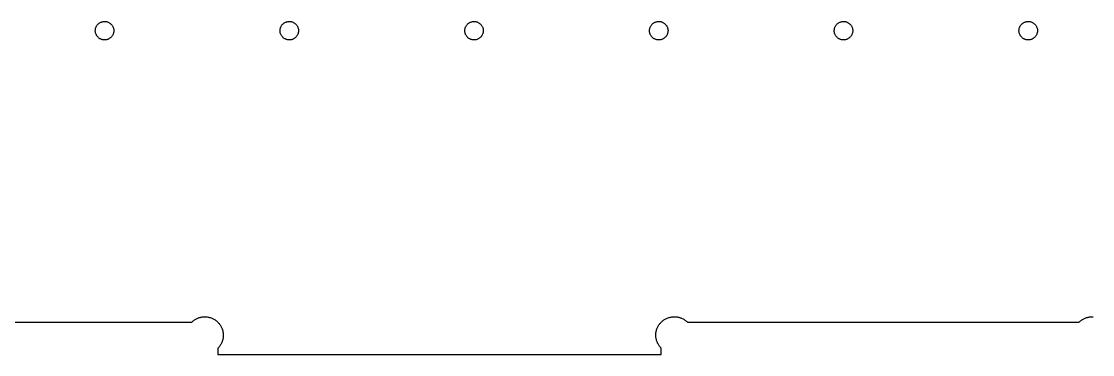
# Model space of a CAD drawing. Extents: x 0 to 96, y 0 to 48.
# Drawn here: x 72.19 to 79.44, y 23.28 to 25.53 of the extents above; entities that cross this region are included whole.
import ezdxf

# ---------------------------------------------------------------- set-up
doc = ezdxf.new("R2010")
doc.units = 0
doc.layers.add('Layer_1', color=7, linetype='CONTINUOUS')

msp = doc.modelspace()

# ---------------------------------------------------------------- linework, layer by layer
at = {"layer": 'Layer_1', "color": 7}
for p, q in [((72.713823, 25.510319), (72.716579, 25.512879)), ((72.716579, 25.512879), (72.719729, 25.515201)), ((72.719729, 25.515201), (72.723272, 25.517367)), ((72.723272, 25.517367), (72.726422, 25.519296)), ((72.726422, 25.519296), (72.729964, 25.520989)), ((72.729964, 25.520989), (72.733902, 25.522484)), ((72.733902, 25.522484), (72.737446, 25.523706)), ((72.737446, 25.523706), (72.741382, 25.524728)), ((72.741382, 25.524729), (72.745319, 25.525518)), ((72.745319, 25.525517), (72.748862, 25.526028)), ((72.748862, 25.526028), (72.7528, 25.526339)), ((72.7528, 25.526343), (72.756737, 25.526343)), ((72.756737, 25.526382), (72.760673, 25.526182)), ((72.760673, 25.526186), (72.764611, 25.525708)), ((72.764611, 25.525713), (72.768548, 25.525002)), ((72.768548, 25.525004), (72.772484, 25.524093)), ((72.772484, 25.524099), (72.776028, 25.522918)), ((72.776028, 25.522918), (72.779964, 25.5215)), ((72.779964, 25.5215), (72.783508, 25.519887)), ((72.783508, 25.519887), (72.786658, 25.517997)), ((72.786658, 25.517997), (72.790201, 25.515949)), ((72.790201, 25.515949), (72.793351, 25.513666)), ((72.793351, 25.513666), (72.7965, 25.511186)), ((73.963823, 25.510319), (73.966579, 25.512879)), ((73.966579, 25.512879), (73.969729, 25.515201)), ((73.969729, 25.515201), (73.973272, 25.517367)), ((73.973272, 25.517367), (73.976422, 25.519296)), ((73.976422, 25.519296), (73.979964, 25.520989)), ((73.979964, 25.520989), (73.983902, 25.522484)), ((73.983902, 25.522484), (73.987446, 25.523706)), ((73.987446, 25.523706), (73.991382, 25.524728)), ((73.991382, 25.524729), (73.995319, 25.525518)), ((73.995319, 25.525517), (73.998862, 25.526028)), ((73.998862, 25.526028), (74.0028, 25.526339)), ((74.0028, 25.526343), (74.006737, 25.526343)), ((74.006737, 25.526382), (74.010673, 25.526182)), ((74.010673, 25.526186), (74.014611, 25.525708)), ((74.014611, 25.525713), (74.018548, 25.525002)), ((74.018548, 25.525004), (74.022484, 25.524093)), ((74.022484, 25.524099), (74.026028, 25.522918)), ((74.026028, 25.522918), (74.029964, 25.5215)), ((74.029964, 25.5215), (74.033508, 25.519887)), ((74.033508, 25.519887), (74.036658, 25.517997)), ((74.036658, 25.517997), (74.040201, 25.515949)), ((74.040201, 25.515949), (74.043351, 25.513666)), ((74.043351, 25.513666), (74.0465, 25.511186)), ((75.213823, 25.510319), (75.216579, 25.512879)), ((75.216579, 25.512879), (75.219729, 25.515201)), ((75.219729, 25.515201), (75.223272, 25.517367)), ((75.223272, 25.517367), (75.226422, 25.519296)), ((75.226422, 25.519296), (75.229964, 25.520989)), ((75.229964, 25.520989), (75.233902, 25.522484)), ((75.233902, 25.522484), (75.237446, 25.523706)), ((75.237446, 25.523706), (75.241382, 25.524728)), ((75.241382, 25.524729), (75.245319, 25.525518)), ((75.245319, 25.525517), (75.248862, 25.526028)), ((75.248862, 25.526028), (75.2528, 25.526339)), ((75.2528, 25.526343), (75.256737, 25.526343)), ((75.256737, 25.526382), (75.260673, 25.526182)), ((75.260673, 25.526186), (75.264611, 25.525708)), ((75.264611, 25.525713), (75.268548, 25.525002)), ((75.268548, 25.525004), (75.272484, 25.524093)), ((75.272484, 25.524099), (75.276028, 25.522918)), ((75.276028, 25.522918), (75.279964, 25.5215)), ((75.279964, 25.5215), (75.283508, 25.519887)), ((75.283508, 25.519887), (75.286658, 25.517997)), ((75.286658, 25.517997), (75.290201, 25.515949)), ((75.290201, 25.515949), (75.293351, 25.513666)), ((75.293351, 25.513666), (75.2965, 25.511186)), ((76.463823, 25.510319), (76.466579, 25.512879)), ((76.466579, 25.512879), (76.469729, 25.515201)), ((76.469729, 25.515201), (76.473272, 25.517367)), ((76.473272, 25.517367), (76.476422, 25.519296)), ((76.476422, 25.519296), (76.479964, 25.520989)), ((76.479964, 25.520989), (76.483902, 25.522484)), ((76.483902, 25.522484), (76.487446, 25.523706)), ((76.487446, 25.523706), (76.491382, 25.524728)), ((76.491382, 25.524729), (76.495319, 25.525518)), ((76.495319, 25.525517), (76.498862, 25.526028)), ((76.498862, 25.526028), (76.5028, 25.526339)), ((76.5028, 25.526343), (76.506737, 25.526343)), ((76.506737, 25.526382), (76.510673, 25.526182)), ((76.510673, 25.526186), (76.514611, 25.525708)), ((76.514611, 25.525713), (76.518548, 25.525002)), ((76.518548, 25.525004), (76.522484, 25.524093)), ((76.522484, 25.524099), (76.526028, 25.522918)), ((76.526028, 25.522918), (76.529964, 25.5215)), ((76.529964, 25.5215), (76.533508, 25.519887)), ((76.533508, 25.519887), (76.536658, 25.517997)), ((76.536658, 25.517997), (76.540201, 25.515949)), ((76.540201, 25.515949), (76.543351, 25.513666)), ((76.543351, 25.513666), (76.5465, 25.511186)), ((77.713823, 25.510319), (77.716579, 25.512879)), ((77.716579, 25.512879), (77.719729, 25.515201)), ((77.719729, 25.515201), (77.723272, 25.517367)), ((77.723272, 25.517367), (77.726422, 25.519296)), ((77.726422, 25.519296), (77.729964, 25.520989)), ((77.729964, 25.520989), (77.733902, 25.522484)), ((77.733902, 25.522484), (77.737446, 25.523706)), ((77.737446, 25.523706), (77.741382, 25.524728)), ((77.741382, 25.524729), (77.745319, 25.525518)), ((77.745319, 25.525517), (77.748862, 25.526028)), ((77.748862, 25.526028), (77.7528, 25.526339)), ((77.7528, 25.526343), (77.756737, 25.526343)), ((77.756737, 25.526382), (77.760673, 25.526182)), ((77.760673, 25.526186), (77.764611, 25.525708)), ((77.764611, 25.525713), (77.768548, 25.525002)), ((77.768548, 25.525004), (77.772484, 25.524093)), ((77.772484, 25.524099), (77.776028, 25.522918)), ((77.776028, 25.522918), (77.779964, 25.5215)), ((77.779964, 25.5215), (77.783508, 25.519887)), ((77.783508, 25.519887), (77.786658, 25.517997)), ((77.786658, 25.517997), (77.790201, 25.515949)), ((77.790201, 25.515949), (77.793351, 25.513666)), ((77.793351, 25.513666), (77.7965, 25.511186)), ((78.963823, 25.510319), (78.966579, 25.512879)), ((78.966579, 25.512879), (78.969729, 25.515201)), ((78.969729, 25.515201), (78.973272, 25.517367)), ((78.973272, 25.517367), (78.976422, 25.519296)), ((78.976422, 25.519296), (78.979964, 25.520989)), ((78.979964, 25.520989), (78.983902, 25.522484)), ((78.983902, 25.522484), (78.987446, 25.523706)), ((78.987446, 25.523706), (78.991382, 25.524728)), ((78.991382, 25.524729), (78.995319, 25.525518)), ((78.995319, 25.525517), (78.998862, 25.526028)), ((78.998862, 25.526028), (79.0028, 25.526339)), ((79.0028, 25.526343), (79.006737, 25.526343)), ((79.006737, 25.526382), (79.010673, 25.526182)), ((79.010673, 25.526186), (79.014611, 25.525708)), ((79.014611, 25.525713), (79.018548, 25.525002)), ((79.018548, 25.525004), (79.022484, 25.524093)), ((79.022484, 25.524099), (79.026028, 25.522918)), ((79.026028, 25.522918), (79.029964, 25.5215)), ((79.029964, 25.5215), (79.033508, 25.519887)), ((79.033508, 25.519887), (79.036658, 25.517997)), ((79.036658, 25.517997), (79.040201, 25.515949)), ((79.040201, 25.515949), (79.043351, 25.513666)), ((79.043351, 25.513666), (79.0465, 25.511186)), ((72.692957, 25.465201), (72.693346, 25.469099)), ((72.692957, 25.461264), (72.692957, 25.465201)), ((72.693351, 25.457367), (72.692962, 25.461264)), ((72.693351, 25.469099), (72.69374, 25.473036)), ((72.693744, 25.453469), (72.693356, 25.457367)), ((72.694532, 25.449611), (72.693743, 25.453469)), ((72.693744, 25.473036), (72.694533, 25.476894)), ((72.694532, 25.476894), (72.695321, 25.480713)), ((72.695713, 25.445831), (72.694532, 25.449611)), ((72.695319, 25.480713), (72.6965, 25.484453)), ((72.696894, 25.442091), (72.695713, 25.445831)), ((72.6965, 25.484453), (72.698076, 25.488114)), ((72.698469, 25.438469), (72.696894, 25.442091)), ((72.698076, 25.488114), (72.69965, 25.491698)), ((72.69965, 25.491698), (72.701619, 25.495122)), ((72.701619, 25.495122), (72.703587, 25.498469)), ((72.703587, 25.498469), (72.705949, 25.501658)), ((72.705949, 25.501658), (72.708311, 25.504729)), ((72.708311, 25.504729), (72.711068, 25.507602)), ((72.711068, 25.507602), (72.713823, 25.510319)), ((72.7965, 25.511186), (72.799257, 25.508548)), ((72.799257, 25.508548), (72.802012, 25.505713)), ((72.802012, 25.505713), (72.804374, 25.502721)), ((72.804374, 25.502721), (72.806737, 25.499571)), ((72.806737, 25.499571), (72.809099, 25.496264)), ((72.809099, 25.496264), (72.811068, 25.492839)), ((72.811068, 25.492839), (72.812642, 25.489296)), ((72.812642, 25.489296), (72.814217, 25.485673)), ((72.814611, 25.443351), (72.813036, 25.43965)), ((72.814217, 25.485673), (72.815398, 25.481933)), ((72.815792, 25.447091), (72.814611, 25.443351)), ((72.815398, 25.481933), (72.816579, 25.478154)), ((72.816579, 25.45091), (72.81579, 25.447091)), ((72.817367, 25.454768), (72.816578, 25.45091)), ((72.816579, 25.478154), (72.817368, 25.474296)), ((72.817367, 25.474296), (72.817756, 25.470438)), ((72.81776, 25.458666), (72.817371, 25.454768)), ((72.81776, 25.470438), (72.818149, 25.4665)), ((72.818154, 25.462563), (72.817766, 25.458666)), ((72.818154, 25.4665), (72.818154, 25.462563)), ((73.942957, 25.465201), (73.943346, 25.469099)), ((73.942957, 25.461264), (73.942957, 25.465201)), ((73.943351, 25.457367), (73.942962, 25.461264)), ((73.943351, 25.469099), (73.94374, 25.473036)), ((73.943744, 25.453469), (73.943356, 25.457367)), ((73.944532, 25.449611), (73.943743, 25.453469)), ((73.943744, 25.473036), (73.944533, 25.476894)), ((73.944532, 25.476894), (73.945321, 25.480713)), ((73.945713, 25.445831), (73.944532, 25.449611)), ((73.945319, 25.480713), (73.9465, 25.484453)), ((73.946894, 25.442091), (73.945713, 25.445831)), ((73.9465, 25.484453), (73.948076, 25.488114)), ((73.948469, 25.438469), (73.946894, 25.442091)), ((73.948076, 25.488114), (73.94965, 25.491698)), ((73.94965, 25.491698), (73.951619, 25.495122)), ((73.951619, 25.495122), (73.953587, 25.498469)), ((73.953587, 25.498469), (73.955949, 25.501658)), ((73.955949, 25.501658), (73.958311, 25.504729)), ((73.958311, 25.504729), (73.961068, 25.507602)), ((73.961068, 25.507602), (73.963823, 25.510319)), ((74.0465, 25.511186), (74.049257, 25.508548)), ((74.049257, 25.508548), (74.052012, 25.505713)), ((74.052012, 25.505713), (74.054374, 25.502721)), ((74.054374, 25.502721), (74.056737, 25.499571)), ((74.056737, 25.499571), (74.059099, 25.496264)), ((74.059099, 25.496264), (74.061068, 25.492839)), ((74.061068, 25.492839), (74.062642, 25.489296)), ((74.062642, 25.489296), (74.064217, 25.485673)), ((74.064611, 25.443351), (74.063036, 25.43965)), ((74.064217, 25.485673), (74.065398, 25.481933)), ((74.065792, 25.447091), (74.064611, 25.443351)), ((74.065398, 25.481933), (74.066579, 25.478154)), ((74.066579, 25.45091), (74.06579, 25.447091)), ((74.067367, 25.454768), (74.066578, 25.45091)), ((74.066579, 25.478154), (74.067368, 25.474296)), ((74.067367, 25.474296), (74.067756, 25.470438)), ((74.06776, 25.458666), (74.067371, 25.454768)), ((74.06776, 25.470438), (74.068149, 25.4665)), ((74.068154, 25.462563), (74.067766, 25.458666)), ((74.068154, 25.4665), (74.068154, 25.462563)), ((75.192957, 25.465201), (75.193346, 25.469099)), ((75.192957, 25.461264), (75.192957, 25.465201)), ((75.193351, 25.457367), (75.192962, 25.461264)), ((75.193351, 25.469099), (75.19374, 25.473036)), ((75.193744, 25.453469), (75.193356, 25.457367)), ((75.194532, 25.449611), (75.193743, 25.453469)), ((75.193744, 25.473036), (75.194533, 25.476894)), ((75.194532, 25.476894), (75.195321, 25.480713)), ((75.195713, 25.445831), (75.194532, 25.449611)), ((75.195319, 25.480713), (75.1965, 25.484453)), ((75.196894, 25.442091), (75.195713, 25.445831)), ((75.1965, 25.484453), (75.198076, 25.488114)), ((75.198469, 25.438469), (75.196894, 25.442091)), ((75.198076, 25.488114), (75.19965, 25.491698)), ((75.19965, 25.491698), (75.201619, 25.495122)), ((75.201619, 25.495122), (75.203587, 25.498469)), ((75.203587, 25.498469), (75.205949, 25.501658)), ((75.205949, 25.501658), (75.208311, 25.504729)), ((75.208311, 25.504729), (75.211068, 25.507602)), ((75.211068, 25.507602), (75.213823, 25.510319)), ((75.2965, 25.511186), (75.299257, 25.508548)), ((75.299257, 25.508548), (75.302012, 25.505713)), ((75.302012, 25.505713), (75.304374, 25.502721)), ((75.304374, 25.502721), (75.306737, 25.499571)), ((75.306737, 25.499571), (75.309099, 25.496264)), ((75.309099, 25.496264), (75.311068, 25.492839)), ((75.311068, 25.492839), (75.312642, 25.489296)), ((75.312642, 25.489296), (75.314217, 25.485673)), ((75.314611, 25.443351), (75.313036, 25.43965)), ((75.314217, 25.485673), (75.315398, 25.481933)), ((75.315792, 25.447091), (75.314611, 25.443351)), ((75.315398, 25.481933), (75.316579, 25.478154)), ((75.316579, 25.45091), (75.31579, 25.447091)), ((75.317367, 25.454768), (75.316578, 25.45091)), ((75.316579, 25.478154), (75.317368, 25.474296)), ((75.317367, 25.474296), (75.317756, 25.470438)), ((75.31776, 25.458666), (75.317371, 25.454768)), ((75.31776, 25.470438), (75.318149, 25.4665)), ((75.318154, 25.462563), (75.317766, 25.458666)), ((75.318154, 25.4665), (75.318154, 25.462563)), ((76.442957, 25.465201), (76.443346, 25.469099)), ((76.442957, 25.461264), (76.442957, 25.465201)), ((76.443351, 25.457367), (76.442962, 25.461264)), ((76.443351, 25.469099), (76.44374, 25.473036)), ((76.443744, 25.453469), (76.443356, 25.457367)), ((76.444532, 25.449611), (76.443743, 25.453469)), ((76.443744, 25.473036), (76.444533, 25.476894)), ((76.444532, 25.476894), (76.445321, 25.480713)), ((76.445713, 25.445831), (76.444532, 25.449611)), ((76.445319, 25.480713), (76.4465, 25.484453)), ((76.446894, 25.442091), (76.445713, 25.445831)), ((76.4465, 25.484453), (76.448076, 25.488114)), ((76.448469, 25.438469), (76.446894, 25.442091)), ((76.448076, 25.488114), (76.44965, 25.491698)), ((76.44965, 25.491698), (76.451619, 25.495122)), ((76.451619, 25.495122), (76.453587, 25.498469)), ((76.453587, 25.498469), (76.455949, 25.501658)), ((76.455949, 25.501658), (76.458311, 25.504729)), ((76.458311, 25.504729), (76.461068, 25.507602)), ((76.461068, 25.507602), (76.463823, 25.510319)), ((76.5465, 25.511186), (76.549257, 25.508548)), ((76.549257, 25.508548), (76.552012, 25.505713)), ((76.552012, 25.505713), (76.554374, 25.502721)), ((76.554374, 25.502721), (76.556737, 25.499571)), ((76.556737, 25.499571), (76.559099, 25.496264)), ((76.559099, 25.496264), (76.561068, 25.492839)), ((76.561068, 25.492839), (76.562642, 25.489296)), ((76.562642, 25.489296), (76.564217, 25.485673)), ((76.564611, 25.443351), (76.563036, 25.43965)), ((76.564217, 25.485673), (76.565398, 25.481933)), ((76.565792, 25.447091), (76.564611, 25.443351)), ((76.565398, 25.481933), (76.566579, 25.478154)), ((76.566579, 25.45091), (76.56579, 25.447091)), ((76.567367, 25.454768), (76.566578, 25.45091)), ((76.566579, 25.478154), (76.567368, 25.474296)), ((76.567367, 25.474296), (76.567756, 25.470438)), ((76.56776, 25.458666), (76.567371, 25.454768)), ((76.56776, 25.470438), (76.568149, 25.4665)), ((76.568154, 25.462563), (76.567766, 25.458666)), ((76.568154, 25.4665), (76.568154, 25.462563)), ((77.692957, 25.465201), (77.693346, 25.469099)), ((77.692957, 25.461264), (77.692957, 25.465201)), ((77.693351, 25.457367), (77.692962, 25.461264)), ((77.693351, 25.469099), (77.69374, 25.473036)), ((77.693744, 25.453469), (77.693356, 25.457367)), ((77.694532, 25.449611), (77.693743, 25.453469)), ((77.693744, 25.473036), (77.694533, 25.476894)), ((77.694532, 25.476894), (77.695321, 25.480713)), ((77.695713, 25.445831), (77.694532, 25.449611)), ((77.695319, 25.480713), (77.6965, 25.484453)), ((77.696894, 25.442091), (77.695713, 25.445831)), ((77.6965, 25.484453), (77.698076, 25.488114)), ((77.698469, 25.438469), (77.696894, 25.442091)), ((77.698076, 25.488114), (77.69965, 25.491698)), ((77.69965, 25.491698), (77.701619, 25.495122)), ((77.701619, 25.495122), (77.703587, 25.498469)), ((77.703587, 25.498469), (77.705949, 25.501658)), ((77.705949, 25.501658), (77.708311, 25.504729)), ((77.708311, 25.504729), (77.711068, 25.507602)), ((77.711068, 25.507602), (77.713823, 25.510319)), ((77.7965, 25.511186), (77.799257, 25.508548)), ((77.799257, 25.508548), (77.802012, 25.505713)), ((77.802012, 25.505713), (77.804374, 25.502721)), ((77.804374, 25.502721), (77.806737, 25.499571)), ((77.806737, 25.499571), (77.809099, 25.496264)), ((77.809099, 25.496264), (77.811068, 25.492839)), ((77.811068, 25.492839), (77.812642, 25.489296)), ((77.812642, 25.489296), (77.814217, 25.485673)), ((77.814611, 25.443351), (77.813036, 25.43965)), ((77.814217, 25.485673), (77.815398, 25.481933)), ((77.815792, 25.447091), (77.814611, 25.443351)), ((77.815398, 25.481933), (77.816579, 25.478154)), ((77.816579, 25.45091), (77.81579, 25.447091)), ((77.817367, 25.454768), (77.816578, 25.45091)), ((77.816579, 25.478154), (77.817368, 25.474296)), ((77.817367, 25.474296), (77.817756, 25.470438)), ((77.81776, 25.458666), (77.817371, 25.454768)), ((77.81776, 25.470438), (77.818149, 25.4665)), ((77.818154, 25.462563), (77.817766, 25.458666)), ((77.818154, 25.4665), (77.818154, 25.462563)), ((78.942957, 25.465201), (78.943346, 25.469099)), ((78.942957, 25.461264), (78.942957, 25.465201)), ((78.943351, 25.457367), (78.942962, 25.461264)), ((78.943351, 25.469099), (78.94374, 25.473036)), ((78.943744, 25.453469), (78.943356, 25.457367)), ((78.944532, 25.449611), (78.943743, 25.453469)), ((78.943744, 25.473036), (78.944533, 25.476894)), ((78.944532, 25.476894), (78.945321, 25.480713)), ((78.945713, 25.445831), (78.944532, 25.449611)), ((78.945319, 25.480713), (78.9465, 25.484453)), ((78.946894, 25.442091), (78.945713, 25.445831)), ((78.9465, 25.484453), (78.948076, 25.488114)), ((78.948469, 25.438469), (78.946894, 25.442091)), ((78.948076, 25.488114), (78.94965, 25.491698)), ((78.94965, 25.491698), (78.951619, 25.495122)), ((78.951619, 25.495122), (78.953587, 25.498469)), ((78.953587, 25.498469), (78.955949, 25.501658)), ((78.955949, 25.501658), (78.958311, 25.504729)), ((78.958311, 25.504729), (78.961068, 25.507602)), ((78.961068, 25.507602), (78.963823, 25.510319)), ((79.0465, 25.511186), (79.049257, 25.508548)), ((79.049257, 25.508548), (79.052012, 25.505713)), ((79.052012, 25.505713), (79.054374, 25.502721)), ((79.054374, 25.502721), (79.056737, 25.499571)), ((79.056737, 25.499571), (79.059099, 25.496264)), ((79.059099, 25.496264), (79.061068, 25.492839)), ((79.061068, 25.492839), (79.062642, 25.489296)), ((79.062642, 25.489296), (79.064217, 25.485673)), ((79.064611, 25.443351), (79.063036, 25.43965)), ((79.064217, 25.485673), (79.065398, 25.481933)), ((79.065792, 25.447091), (79.064611, 25.443351)), ((79.065398, 25.481933), (79.066579, 25.478154)), ((79.066579, 25.45091), (79.06579, 25.447091)), ((79.067367, 25.454768), (79.066578, 25.45091)), ((79.066579, 25.478154), (79.067368, 25.474296)), ((79.067367, 25.474296), (79.067756, 25.470438)), ((79.06776, 25.458666), (79.067371, 25.454768)), ((79.06776, 25.470438), (79.068149, 25.4665)), ((79.068154, 25.462563), (79.067766, 25.458666)), ((79.068154, 25.4665), (79.068154, 25.462563)), ((72.700043, 25.434926), (72.698469, 25.438469)), ((72.702012, 25.4315), (72.700043, 25.434926)), ((72.704374, 25.428232), (72.702012, 25.4315)), ((72.706737, 25.425083), (72.704374, 25.428232)), ((72.709099, 25.422051), (72.706737, 25.425083)), ((72.711854, 25.419217), (72.709099, 25.422051)), ((72.714611, 25.416579), (72.711854, 25.419217)), ((72.71776, 25.414099), (72.714611, 25.416579)), ((72.72091, 25.411816), (72.71776, 25.414099)), ((72.724453, 25.409768), (72.72091, 25.411816)), ((72.727603, 25.407918), (72.724453, 25.409768)), ((72.731146, 25.406264), (72.727603, 25.407918)), ((72.735083, 25.404847), (72.731146, 25.406264)), ((72.738627, 25.403706), (72.735083, 25.404847)), ((72.742563, 25.40276), (72.738627, 25.403704)), ((72.7465, 25.402051), (72.742563, 25.402762)), ((72.750438, 25.401619), (72.7465, 25.402052)), ((72.754374, 25.401421), (72.750438, 25.401621)), ((72.758311, 25.401461), (72.754374, 25.401461)), ((72.762249, 25.401737), (72.758311, 25.401459)), ((72.765792, 25.402249), (72.762249, 25.401738)), ((72.769729, 25.403036), (72.765792, 25.402247)), ((72.773666, 25.40406), (72.769729, 25.403038)), ((72.777209, 25.405319), (72.773666, 25.40406)), ((72.781146, 25.406776), (72.777209, 25.405319)), ((72.784689, 25.408508), (72.781146, 25.406776)), ((72.787839, 25.410438), (72.784689, 25.408508)), ((72.791382, 25.412563), (72.787839, 25.410438)), ((72.794532, 25.414926), (72.791382, 25.412563)), ((72.797288, 25.417446), (72.794532, 25.414926)), ((72.800043, 25.420162), (72.797288, 25.417446)), ((72.8028, 25.423036), (72.800043, 25.420162)), ((72.805162, 25.426107), (72.8028, 25.423036)), ((72.807524, 25.429296), (72.805162, 25.426107)), ((72.809492, 25.432642), (72.807524, 25.429296)), ((72.811461, 25.436107), (72.809492, 25.432642)), ((72.813036, 25.43965), (72.811461, 25.436107)), ((73.950043, 25.434926), (73.948469, 25.438469)), ((73.952012, 25.4315), (73.950043, 25.434926)), ((73.954374, 25.428232), (73.952012, 25.4315)), ((73.956737, 25.425083), (73.954374, 25.428232)), ((73.959099, 25.422051), (73.956737, 25.425083)), ((73.961854, 25.419217), (73.959099, 25.422051)), ((73.964611, 25.416579), (73.961854, 25.419217)), ((73.96776, 25.414099), (73.964611, 25.416579)), ((73.97091, 25.411816), (73.96776, 25.414099)), ((73.974453, 25.409768), (73.97091, 25.411816)), ((73.977603, 25.407918), (73.974453, 25.409768)), ((73.981146, 25.406264), (73.977603, 25.407918)), ((73.985083, 25.404847), (73.981146, 25.406264)), ((73.988627, 25.403706), (73.985083, 25.404847)), ((73.992563, 25.40276), (73.988627, 25.403704)), ((73.9965, 25.402051), (73.992563, 25.402762)), ((74.000438, 25.401619), (73.9965, 25.402052)), ((74.004374, 25.401421), (74.000438, 25.401621)), ((74.008311, 25.401461), (74.004374, 25.401461)), ((74.012249, 25.401737), (74.008311, 25.401459)), ((74.015792, 25.402249), (74.012249, 25.401738)), ((74.019729, 25.403036), (74.015792, 25.402247)), ((74.023666, 25.40406), (74.019729, 25.403038)), ((74.027209, 25.405319), (74.023666, 25.40406)), ((74.031146, 25.406776), (74.027209, 25.405319)), ((74.034689, 25.408508), (74.031146, 25.406776)), ((74.037839, 25.410438), (74.034689, 25.408508)), ((74.041382, 25.412563), (74.037839, 25.410438)), ((74.044532, 25.414926), (74.041382, 25.412563)), ((74.047288, 25.417446), (74.044532, 25.414926)), ((74.050043, 25.420162), (74.047288, 25.417446)), ((74.0528, 25.423036), (74.050043, 25.420162)), ((74.055162, 25.426107), (74.0528, 25.423036)), ((74.057524, 25.429296), (74.055162, 25.426107)), ((74.059492, 25.432642), (74.057524, 25.429296)), ((74.061461, 25.436107), (74.059492, 25.432642)), ((74.063036, 25.43965), (74.061461, 25.436107)), ((75.200043, 25.434926), (75.198469, 25.438469)), ((75.202012, 25.4315), (75.200043, 25.434926)), ((75.204374, 25.428232), (75.202012, 25.4315)), ((75.206737, 25.425083), (75.204374, 25.428232)), ((75.209099, 25.422051), (75.206737, 25.425083)), ((75.211854, 25.419217), (75.209099, 25.422051)), ((75.214611, 25.416579), (75.211854, 25.419217)), ((75.21776, 25.414099), (75.214611, 25.416579)), ((75.22091, 25.411816), (75.21776, 25.414099)), ((75.224453, 25.409768), (75.22091, 25.411816)), ((75.227603, 25.407918), (75.224453, 25.409768)), ((75.231146, 25.406264), (75.227603, 25.407918)), ((75.235083, 25.404847), (75.231146, 25.406264)), ((75.238627, 25.403706), (75.235083, 25.404847)), ((75.242563, 25.40276), (75.238627, 25.403704)), ((75.2465, 25.402051), (75.242563, 25.402762)), ((75.250438, 25.401619), (75.2465, 25.402052)), ((75.254374, 25.401421), (75.250438, 25.401621)), ((75.258311, 25.401461), (75.254374, 25.401461)), ((75.262249, 25.401737), (75.258311, 25.401459)), ((75.265792, 25.402249), (75.262249, 25.401738)), ((75.269729, 25.403036), (75.265792, 25.402247)), ((75.273666, 25.40406), (75.269729, 25.403038)), ((75.277209, 25.405319), (75.273666, 25.40406)), ((75.281146, 25.406776), (75.277209, 25.405319)), ((75.284689, 25.408508), (75.281146, 25.406776)), ((75.287839, 25.410438), (75.284689, 25.408508)), ((75.291382, 25.412563), (75.287839, 25.410438)), ((75.294532, 25.414926), (75.291382, 25.412563)), ((75.297288, 25.417446), (75.294532, 25.414926)), ((75.300043, 25.420162), (75.297288, 25.417446)), ((75.3028, 25.423036), (75.300043, 25.420162)), ((75.305162, 25.426107), (75.3028, 25.423036)), ((75.307524, 25.429296), (75.305162, 25.426107)), ((75.309492, 25.432642), (75.307524, 25.429296)), ((75.311461, 25.436107), (75.309492, 25.432642)), ((75.313036, 25.43965), (75.311461, 25.436107)), ((76.450043, 25.434926), (76.448469, 25.438469)), ((76.452012, 25.4315), (76.450043, 25.434926)), ((76.454374, 25.428232), (76.452012, 25.4315)), ((76.456737, 25.425083), (76.454374, 25.428232)), ((76.459099, 25.422051), (76.456737, 25.425083)), ((76.461854, 25.419217), (76.459099, 25.422051)), ((76.464611, 25.416579), (76.461854, 25.419217)), ((76.46776, 25.414099), (76.464611, 25.416579)), ((76.47091, 25.411816), (76.46776, 25.414099)), ((76.474453, 25.409768), (76.47091, 25.411816)), ((76.477603, 25.407918), (76.474453, 25.409768)), ((76.481146, 25.406264), (76.477603, 25.407918)), ((76.485083, 25.404847), (76.481146, 25.406264)), ((76.488627, 25.403706), (76.485083, 25.404847)), ((76.492563, 25.40276), (76.488627, 25.403704)), ((76.4965, 25.402051), (76.492563, 25.402762)), ((76.500438, 25.401619), (76.4965, 25.402052)), ((76.504374, 25.401421), (76.500438, 25.401621)), ((76.508311, 25.401461), (76.504374, 25.401461)), ((76.512249, 25.401737), (76.508311, 25.401459)), ((76.515792, 25.402249), (76.512249, 25.401738)), ((76.519729, 25.403036), (76.515792, 25.402247)), ((76.523666, 25.40406), (76.519729, 25.403038)), ((76.527209, 25.405319), (76.523666, 25.40406)), ((76.531146, 25.406776), (76.527209, 25.405319)), ((76.534689, 25.408508), (76.531146, 25.406776)), ((76.537839, 25.410438), (76.534689, 25.408508)), ((76.541382, 25.412563), (76.537839, 25.410438)), ((76.544532, 25.414926), (76.541382, 25.412563)), ((76.547288, 25.417446), (76.544532, 25.414926)), ((76.550043, 25.420162), (76.547288, 25.417446)), ((76.5528, 25.423036), (76.550043, 25.420162)), ((76.555162, 25.426107), (76.5528, 25.423036)), ((76.557524, 25.429296), (76.555162, 25.426107)), ((76.559492, 25.432642), (76.557524, 25.429296)), ((76.561461, 25.436107), (76.559492, 25.432642)), ((76.563036, 25.43965), (76.561461, 25.436107)), ((77.700043, 25.434926), (77.698469, 25.438469)), ((77.702012, 25.4315), (77.700043, 25.434926)), ((77.704374, 25.428232), (77.702012, 25.4315)), ((77.706737, 25.425083), (77.704374, 25.428232)), ((77.709099, 25.422051), (77.706737, 25.425083)), ((77.711854, 25.419217), (77.709099, 25.422051)), ((77.714611, 25.416579), (77.711854, 25.419217)), ((77.71776, 25.414099), (77.714611, 25.416579)), ((77.72091, 25.411816), (77.71776, 25.414099)), ((77.724453, 25.409768), (77.72091, 25.411816)), ((77.727603, 25.407918), (77.724453, 25.409768)), ((77.731146, 25.406264), (77.727603, 25.407918)), ((77.735083, 25.404847), (77.731146, 25.406264)), ((77.738627, 25.403706), (77.735083, 25.404847)), ((77.742563, 25.40276), (77.738627, 25.403704)), ((77.7465, 25.402051), (77.742563, 25.402762)), ((77.750438, 25.401619), (77.7465, 25.402052)), ((77.754374, 25.401421), (77.750438, 25.401621)), ((77.758311, 25.401461), (77.754374, 25.401461)), ((77.762249, 25.401737), (77.758311, 25.401459)), ((77.765792, 25.402249), (77.762249, 25.401738)), ((77.769729, 25.403036), (77.765792, 25.402247)), ((77.773666, 25.40406), (77.769729, 25.403038)), ((77.777209, 25.405319), (77.773666, 25.40406)), ((77.781146, 25.406776), (77.777209, 25.405319)), ((77.784689, 25.408508), (77.781146, 25.406776)), ((77.787839, 25.410438), (77.784689, 25.408508)), ((77.791382, 25.412563), (77.787839, 25.410438)), ((77.794532, 25.414926), (77.791382, 25.412563)), ((77.797288, 25.417446), (77.794532, 25.414926)), ((77.800043, 25.420162), (77.797288, 25.417446)), ((77.8028, 25.423036), (77.800043, 25.420162)), ((77.805162, 25.426107), (77.8028, 25.423036)), ((77.807524, 25.429296), (77.805162, 25.426107)), ((77.809492, 25.432642), (77.807524, 25.429296)), ((77.811461, 25.436107), (77.809492, 25.432642)), ((77.813036, 25.43965), (77.811461, 25.436107)), ((78.950043, 25.434926), (78.948469, 25.438469)), ((78.952012, 25.4315), (78.950043, 25.434926)), ((78.954374, 25.428232), (78.952012, 25.4315)), ((78.956737, 25.425083), (78.954374, 25.428232)), ((78.959099, 25.422051), (78.956737, 25.425083)), ((78.961854, 25.419217), (78.959099, 25.422051)), ((78.964611, 25.416579), (78.961854, 25.419217)), ((78.96776, 25.414099), (78.964611, 25.416579)), ((78.97091, 25.411816), (78.96776, 25.414099)), ((78.974453, 25.409768), (78.97091, 25.411816)), ((78.977603, 25.407918), (78.974453, 25.409768)), ((78.981146, 25.406264), (78.977603, 25.407918)), ((78.985083, 25.404847), (78.981146, 25.406264)), ((78.988627, 25.403706), (78.985083, 25.404847)), ((78.992563, 25.40276), (78.988627, 25.403704)), ((78.9965, 25.402051), (78.992563, 25.402762)), ((79.000438, 25.401619), (78.9965, 25.402052)), ((79.004374, 25.401421), (79.000438, 25.401621)), ((79.008311, 25.401461), (79.004374, 25.401461)), ((79.012249, 25.401737), (79.008311, 25.401459)), ((79.015792, 25.402249), (79.012249, 25.401738)), ((79.019729, 25.403036), (79.015792, 25.402247)), ((79.023666, 25.40406), (79.019729, 25.403038)), ((79.027209, 25.405319), (79.023666, 25.40406)), ((79.031146, 25.406776), (79.027209, 25.405319)), ((79.034689, 25.408508), (79.031146, 25.406776)), ((79.037839, 25.410438), (79.034689, 25.408508)), ((79.041382, 25.412563), (79.037839, 25.410438)), ((79.044532, 25.414926), (79.041382, 25.412563)), ((79.047288, 25.417446), (79.044532, 25.414926)), ((79.050043, 25.420162), (79.047288, 25.417446)), ((79.0528, 25.423036), (79.050043, 25.420162)), ((79.055162, 25.426107), (79.0528, 25.423036)), ((79.057524, 25.429296), (79.055162, 25.426107)), ((79.059492, 25.432642), (79.057524, 25.429296)), ((79.061461, 25.436107), (79.059492, 25.432642)), ((79.063036, 25.43965), (79.061461, 25.436107)), ((70.695319, 23.495122), (73.345319, 23.495122)), ((73.345319, 23.495122), (73.347288, 23.496973)), ((73.347288, 23.496973), (73.351224, 23.500517)), ((73.351224, 23.500517), (73.355162, 23.503902)), ((73.355162, 23.503902), (73.359492, 23.507091)), ((73.359492, 23.507091), (73.363823, 23.510122)), ((73.363823, 23.510122), (73.368154, 23.512997)), ((73.368154, 23.512997), (73.372484, 23.515634)), ((73.372484, 23.515634), (73.377209, 23.518114)), ((73.377209, 23.518114), (73.381933, 23.520398)), ((73.381933, 23.520398), (73.386658, 23.522484)), ((73.386658, 23.522484), (73.391382, 23.524374)), ((73.391382, 23.524374), (73.3965, 23.526028)), ((73.3965, 23.526028), (73.401619, 23.527484)), ((73.401619, 23.527484), (73.406737, 23.528744)), ((73.406737, 23.528744), (73.411854, 23.529767)), ((73.411854, 23.529768), (73.416973, 23.53059)), ((73.416973, 23.530594), (73.422091, 23.531183)), ((73.422091, 23.531186), (73.427209, 23.531574)), ((73.427209, 23.531579), (73.432721, 23.531734)), ((73.432721, 23.531737), (73.435083, 23.531737)), ((73.435083, 23.531737), (73.440594, 23.531581)), ((73.440594, 23.531579), (73.445713, 23.53119)), ((73.445713, 23.531186), (73.450831, 23.530597)), ((73.450831, 23.530594), (73.455949, 23.529772)), ((73.455949, 23.529768), (73.461068, 23.528746)), ((73.461068, 23.528744), (73.466186, 23.527484)), ((73.466186, 23.527484), (73.471303, 23.526028)), ((73.471303, 23.526028), (73.476422, 23.524374)), ((73.476422, 23.524374), (73.481146, 23.522484)), ((73.481146, 23.522484), (73.48587, 23.520398)), ((73.48587, 23.520398), (73.490594, 23.518114)), ((73.490594, 23.518114), (73.495319, 23.515634)), ((73.495319, 23.515634), (73.49965, 23.512997)), ((73.49965, 23.512997), (73.503981, 23.510122)), ((73.503981, 23.510122), (73.508311, 23.507091)), ((73.508311, 23.507091), (73.512642, 23.503902)), ((73.512642, 23.503902), (73.516579, 23.500517)), ((73.516579, 23.500517), (73.520517, 23.496973)), ((73.520517, 23.496973), (73.52406, 23.493272)), ((73.52406, 23.493272), (73.527603, 23.489413)), ((73.527603, 23.489413), (73.531146, 23.485398)), ((73.531146, 23.485398), (73.534296, 23.481264)), ((76.51028, 23.481264), (76.51343, 23.485398)), ((76.51343, 23.485398), (76.516973, 23.489413)), ((76.516973, 23.489413), (76.520517, 23.493272)), ((76.520517, 23.493272), (76.52406, 23.496973)), ((76.52406, 23.496973), (76.527997, 23.500517)), ((76.527997, 23.500517), (76.531933, 23.503902)), ((76.531933, 23.503902), (76.536264, 23.507091)), ((76.536264, 23.507091), (76.540594, 23.510122)), ((76.540594, 23.510122), (76.544926, 23.512997)), ((76.544926, 23.512997), (76.549257, 23.515634)), ((76.549257, 23.515634), (76.553981, 23.518114)), ((76.553981, 23.518114), (76.558706, 23.520398)), ((76.558706, 23.520398), (76.56343, 23.522484)), ((76.56343, 23.522484), (76.568154, 23.524374)), ((76.568154, 23.524374), (76.573272, 23.526028)), ((76.573272, 23.526028), (76.57839, 23.527484)), ((76.57839, 23.527484), (76.583508, 23.528744)), ((76.583508, 23.528744), (76.588627, 23.529767)), ((76.588627, 23.529768), (76.593744, 23.53059)), ((76.593744, 23.530594), (76.598862, 23.531183)), ((76.598862, 23.531186), (76.603981, 23.531574)), ((76.603981, 23.531579), (76.609492, 23.531734)), ((76.609492, 23.531737), (76.614611, 23.531737)), ((76.614611, 23.531698), (76.619729, 23.53142)), ((76.619729, 23.531421), (76.624847, 23.53091)), ((76.624847, 23.53091), (76.630359, 23.530199)), ((76.630359, 23.530201), (76.635477, 23.52929)), ((76.635477, 23.529296), (76.640594, 23.528154)), ((76.640594, 23.528154), (76.645713, 23.526776)), ((76.645713, 23.526776), (76.650438, 23.52524)), ((76.650438, 23.52524), (76.655556, 23.52343)), ((76.655556, 23.52343), (76.66028, 23.521461)), ((76.66028, 23.521461), (76.665004, 23.519296)), ((76.665004, 23.519296), (76.669729, 23.516894)), ((76.669729, 23.516894), (76.674453, 23.514336)), ((76.674453, 23.514336), (76.678784, 23.511579)), ((76.678784, 23.511579), (76.683114, 23.508627)), ((76.683114, 23.508627), (76.687446, 23.505517)), ((76.687446, 23.505517), (76.691382, 23.502209)), ((76.691382, 23.502209), (76.695319, 23.498744)), ((76.695319, 23.498744), (76.699257, 23.495122)), ((76.699257, 23.495122), (79.349257, 23.495122)), ((79.349257, 23.495122), (79.351224, 23.496973)), ((79.351224, 23.496973), (79.355162, 23.500517)), ((79.355162, 23.500517), (79.359099, 23.503902)), ((79.359099, 23.503902), (79.36343, 23.507091)), ((79.36343, 23.507091), (79.36776, 23.510122)), ((79.36776, 23.510122), (79.372091, 23.512997)), ((79.372091, 23.512997), (79.376422, 23.515634)), ((79.376422, 23.515634), (79.381146, 23.518114)), ((79.381146, 23.518114), (79.38587, 23.520398)), ((79.38587, 23.520398), (79.390594, 23.522484)), ((79.390594, 23.522484), (79.395319, 23.524374)), ((79.395319, 23.524374), (79.400438, 23.526028)), ((79.400438, 23.526028), (79.405556, 23.527484)), ((79.405556, 23.527484), (79.410673, 23.528744)), ((79.410673, 23.528744), (79.415792, 23.529767)), ((79.415792, 23.529768), (79.42091, 23.53059)), ((79.42091, 23.530594), (79.426028, 23.531183)), ((79.426028, 23.531186), (79.431146, 23.531574)), ((79.431146, 23.531579), (79.436658, 23.531734)), ((79.436658, 23.531737), (79.43902, 23.531737)), ((79.43902, 23.531737), (79.444532, 23.531581)), ((73.534296, 23.481264), (73.537446, 23.477012)), ((73.537446, 23.477012), (73.540201, 23.472602)), ((73.540201, 23.472602), (73.542957, 23.468114)), ((73.542957, 23.468114), (73.545319, 23.463508)), ((73.545319, 23.463508), (73.547681, 23.458783)), ((73.547681, 23.458783), (73.54965, 23.453981)), ((73.54965, 23.453981), (73.551619, 23.449099)), ((73.551619, 23.449099), (73.553193, 23.444138)), ((73.553193, 23.444138), (73.554768, 23.439099)), ((73.554768, 23.439099), (73.555949, 23.43402)), ((73.555949, 23.43402), (73.556738, 23.428902)), ((73.556737, 23.428902), (73.557918, 23.423706)), ((73.557918, 23.423706), (73.558307, 23.418508)), ((73.558311, 23.418508), (73.5587, 23.413311)), ((73.558706, 23.413311), (73.558706, 23.408076)), ((76.48587, 23.413311), (76.486259, 23.418508)), ((76.48587, 23.408076), (76.48587, 23.413311)), ((76.486264, 23.418508), (76.486653, 23.423706)), ((76.486658, 23.423706), (76.487839, 23.428902)), ((76.487839, 23.428902), (76.488628, 23.43402)), ((76.488627, 23.43402), (76.489808, 23.439099)), ((76.489808, 23.439099), (76.491382, 23.444138)), ((76.491382, 23.444138), (76.492957, 23.449099)), ((76.492957, 23.449099), (76.494926, 23.453981)), ((76.494926, 23.453981), (76.496894, 23.458783)), ((76.496894, 23.458783), (76.499257, 23.463508)), ((76.499257, 23.463508), (76.501619, 23.468114)), ((76.501619, 23.468114), (76.504374, 23.472602)), ((76.504374, 23.472602), (76.50713, 23.477012)), ((76.50713, 23.477012), (76.51028, 23.481264)), ((73.538627, 23.338666), (73.53587, 23.334336)), ((73.541382, 23.343114), (73.538627, 23.338666)), ((73.544138, 23.347681), (73.541382, 23.343114)), ((73.5465, 23.352327), (73.544138, 23.347681)), ((73.548469, 23.357091), (73.5465, 23.352327)), ((73.550438, 23.361973), (73.548469, 23.357091)), ((73.552406, 23.366894), (73.550438, 23.361973)), ((73.553981, 23.371894), (73.552406, 23.366894)), ((73.555162, 23.376933), (73.553981, 23.371894)), ((73.556343, 23.382051), (73.555162, 23.376933)), ((73.557524, 23.387209), (73.556343, 23.382051)), ((73.557918, 23.392367), (73.557529, 23.387209)), ((73.558706, 23.397602), (73.557917, 23.392367)), ((73.558706, 23.408076), (73.558706, 23.402839)), ((73.558706, 23.402839), (73.558706, 23.397602)), ((76.486658, 23.392367), (76.485869, 23.397602)), ((76.48587, 23.402839), (76.48587, 23.408076)), ((76.48587, 23.397602), (76.48587, 23.402839)), ((76.487051, 23.387209), (76.486662, 23.392367)), ((76.488232, 23.382051), (76.487051, 23.387209)), ((76.489413, 23.376933), (76.488232, 23.382051)), ((76.490594, 23.371894), (76.489413, 23.376933)), ((76.49217, 23.366894), (76.490594, 23.371894)), ((76.494138, 23.361973), (76.49217, 23.366894)), ((76.496107, 23.357091), (76.494138, 23.361973)), ((76.498076, 23.352327), (76.496107, 23.357091)), ((76.500438, 23.347681), (76.498076, 23.352327)), ((76.503193, 23.343114), (76.500438, 23.347681)), ((76.505949, 23.338666), (76.503193, 23.343114)), ((76.508706, 23.334336), (76.505949, 23.338666)), ((73.526028, 23.32213), (73.522091, 23.318351)), ((73.522091, 23.318351), (73.522091, 23.276382)), ((73.522091, 23.276382), (76.522484, 23.276382)), ((73.529178, 23.326068), (73.526028, 23.32213)), ((73.532721, 23.330122), (73.529178, 23.326068)), ((73.53587, 23.334336), (73.532721, 23.330122)), ((76.511854, 23.330122), (76.508706, 23.334336)), ((76.515398, 23.326068), (76.511854, 23.330122)), ((76.518548, 23.32213), (76.515398, 23.326068)), ((76.522484, 23.318351), (76.518548, 23.32213)), ((76.522484, 23.276382), (76.522484, 23.318351))]:
    msp.add_line(p, q, dxfattribs=at)

doc.saveas('drawing.dxf')
